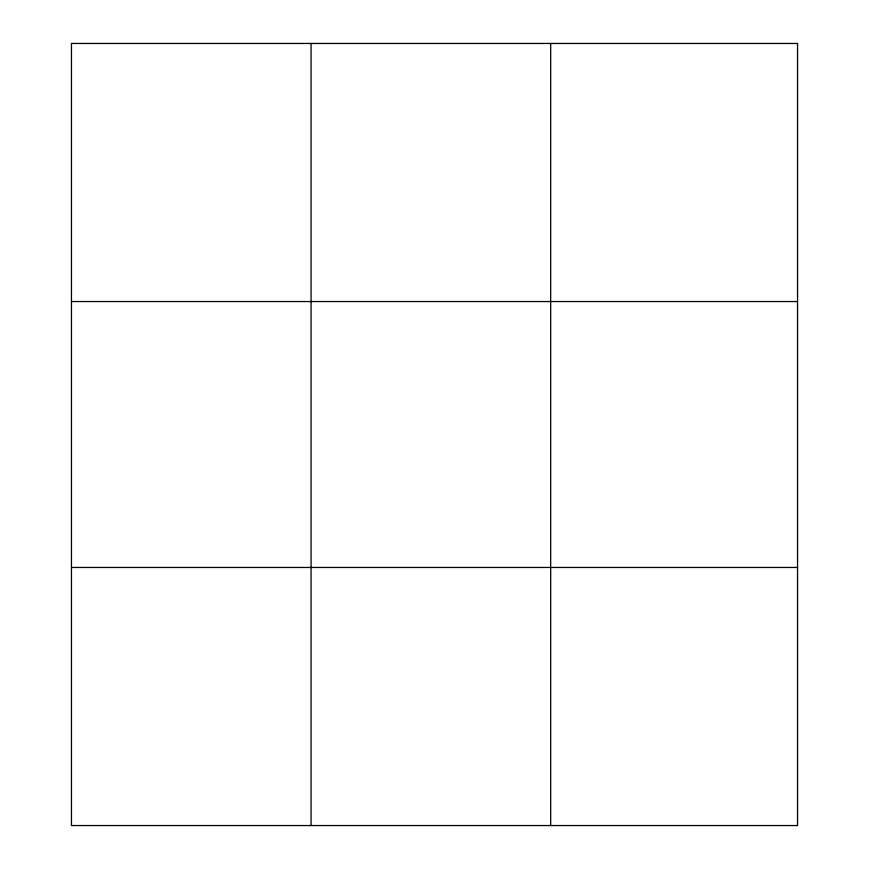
<?xml version="1.0" encoding="UTF-8"?>
<svg xmlns="http://www.w3.org/2000/svg" width="869" height="869" viewBox="0 0 869 869"><rect width="100%" height="100%" fill="white"/><g stroke="black" fill="none" stroke-linecap="round" stroke-linejoin="round"><path stroke-width="1.3" d="M311.059 43.45L311.059 825.55M550.674 43.45L550.674 825.55M71.454 301.543L797.546 301.543M71.454 567.457L797.546 567.457M797.546 43.45L797.546 825.55L71.454 825.55L71.454 43.45L797.546 43.45"/></g></svg>
